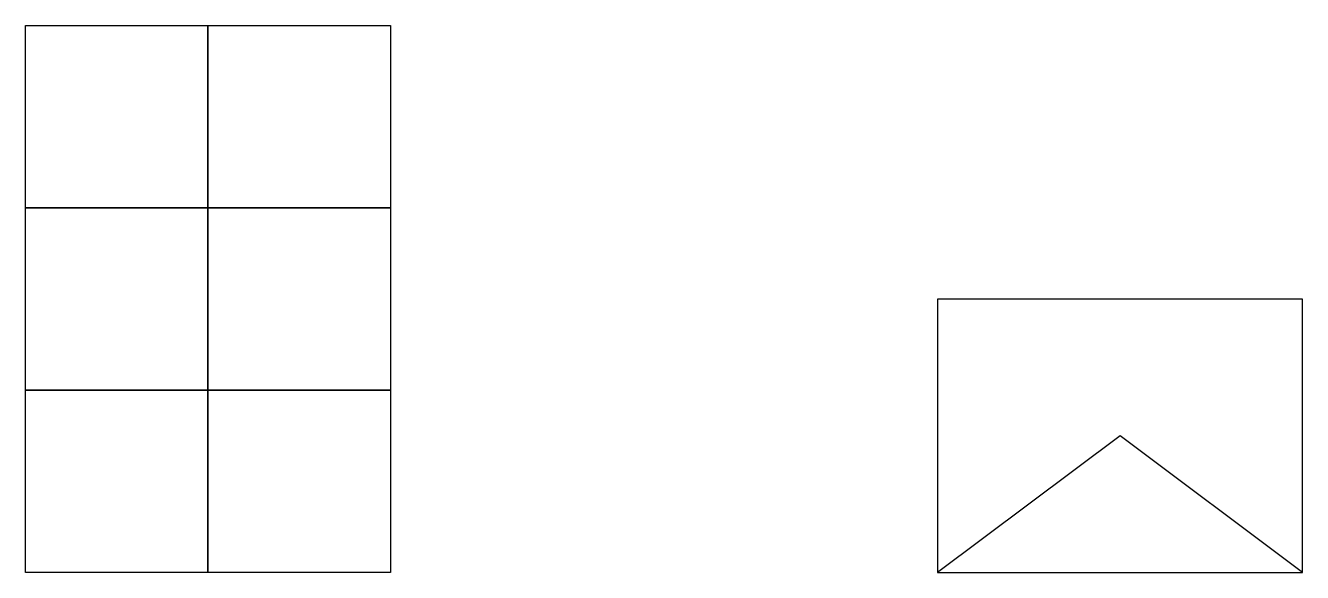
# Model space of a CAD drawing. Extents: x 0 to 140, y 0 to 60.
import ezdxf

# ---------------------------------------------------------------- set-up
doc = ezdxf.new("R2010")
doc.units = 0
doc.header["$MEASUREMENT"] = 0
doc.layers.add('TERRENO', color=84, linetype='CONTINUOUS')

msp = doc.modelspace()

# ---------------------------------------------------------------- meshes
at = {"layer": 'TERRENO'}
mesh = msp.add_polyface(dxfattribs=at)
corners = [(100, 0), (140, 0), (140, 30), (100, 30), (120, 15, 20)]
mesh.append_faces([[corners[k] for k in face] for face in [(0, 1, 4), (0, 1, 2, 3)]])
mesh = msp.add_polymesh((3, 4), dxfattribs=at)
for k, corner in enumerate([(0, 0), (0, 20, 2), (0, 40, 3), (0, 60, 1), (20, 0, 1), (20, 20, 4), (20, 40, 6), (20, 60, 2), (40, 0), (40, 20, 3), (40, 40, 5), (40, 60, 1)]):
    mesh.set_mesh_vertex(divmod(k, 4), corner)

doc.saveas('drawing.dxf')
